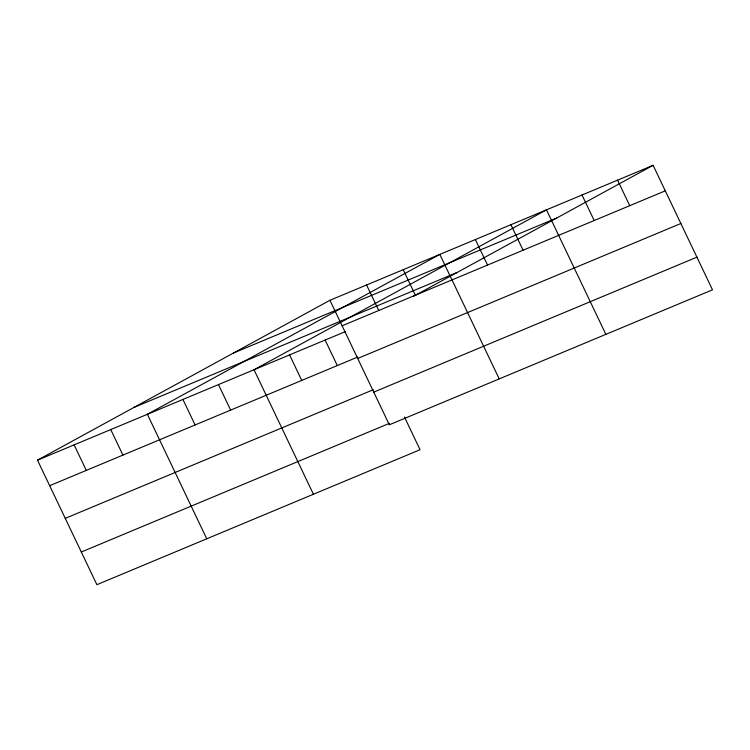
<?xml version="1.0" encoding="UTF-8"?>
<svg xmlns="http://www.w3.org/2000/svg" width="750" height="750" viewBox="0 0 750 750"><rect width="100%" height="100%" fill="white"/><g stroke="black" fill="none" stroke-linecap="round" stroke-linejoin="round"><path stroke-width="1.12" d="M404.475 417.056L420.056 449.719L96.891 584.681L37.5 460.172L329.944 300.281L653.109 165.319L712.5 289.828L389.334 424.791L329.944 300.281M412.941 296.625L653.109 165.319M233.438 353.044L556.603 218.081M134.006 407.409L457.172 272.447M342.113 325.8L665.278 190.838M37.5 460.172L345.591 331.509M49.669 485.691L357.759 357.028M357.694 358.463L680.859 223.5M65.25 518.362L373.341 389.691M373.753 392.119L696.919 257.156M81.309 552.019L389.391 423.356M617.559 180.159L629.738 205.678M582.019 195.009L594.188 220.528M605.859 334.369L546.469 209.85L254.025 369.75L313.416 494.259M510.919 224.7L523.088 250.219M475.369 239.541L487.537 265.059M499.209 378.9L439.819 254.391L147.375 414.281L206.766 538.8M403.191 269.691L415.369 295.2M366.572 284.981L378.741 310.5M325.116 340.059L337.294 365.569M289.575 354.9L301.744 380.419M218.475 384.591L230.644 410.109M182.925 399.441L195.094 424.959M110.747 429.581L122.925 455.1M74.128 444.881L86.297 470.391"/></g></svg>
